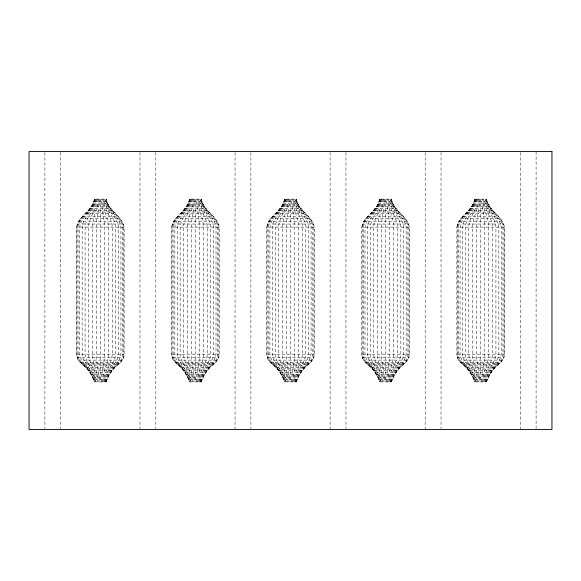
<?xml version="1.0" encoding="UTF-8"?>
<svg xmlns="http://www.w3.org/2000/svg" width="581" height="581" viewBox="0 0 581 581"><rect width="100%" height="100%" fill="white"/><g stroke="black" fill="none" stroke-linecap="round" stroke-linejoin="round"><path stroke-width="0.44" stroke-dasharray="2.9 2.18" d="M99.322 199.101C99.249 208.557 96.337 217.693 96.228 227.12L96.228 354.17C96.33 363.495 99.293 372.53 99.322 381.899M101.384 381.899C101.414 372.53 104.377 363.495 104.478 354.17L104.478 227.12C104.377 217.693 101.457 208.557 101.384 199.101M194.395 199.101C194.323 208.557 191.41 217.693 191.302 227.12L191.302 354.17C191.403 363.495 194.366 372.53 194.395 381.899M196.458 381.899C196.487 372.53 199.45 363.495 199.552 354.17L199.552 227.12C199.45 217.693 196.531 208.557 196.458 199.101M289.469 199.101C289.396 208.557 286.477 217.693 286.375 227.12L286.375 354.17C286.477 363.495 289.44 372.53 289.469 381.899M291.531 381.899C291.56 372.53 294.523 363.495 294.625 354.17L294.625 227.12C294.523 217.693 291.604 208.557 291.531 199.101M384.542 199.101C384.469 208.557 381.55 217.693 381.448 227.12L381.448 354.17C381.55 363.495 384.513 372.53 384.542 381.899M386.605 381.899C386.634 372.53 389.597 363.495 389.698 354.17L389.698 227.12C389.59 217.693 386.677 208.557 386.605 199.101M479.615 199.101C479.543 208.557 476.623 217.693 476.522 227.12L476.522 354.17C476.623 363.495 479.586 372.53 479.615 381.899M481.678 381.899C481.707 372.53 484.67 363.495 484.772 354.17L484.772 227.12C484.663 217.693 481.751 208.557 481.678 199.101M98.32 199.101C98.109 208.877 92.481 217.461 92.226 227.12L92.226 354.17C92.481 363.742 98.182 372.189 98.32 381.899M102.387 381.899C102.525 372.189 108.226 363.742 108.487 354.17L108.487 227.12C108.226 217.461 102.597 208.877 102.387 199.101M193.393 199.101C193.182 208.877 187.554 217.461 187.3 227.12L187.3 354.17C187.554 363.742 193.255 372.189 193.393 381.899M197.46 381.899C197.598 372.189 203.299 363.742 203.553 354.17L203.553 227.12C203.299 217.461 197.671 208.877 197.46 199.101M288.466 199.101C288.256 208.877 282.627 217.461 282.373 227.12L282.373 354.17C282.627 363.742 288.329 372.189 288.466 381.899M292.534 381.899C292.671 372.189 298.373 363.742 298.627 354.17L298.627 227.12C298.373 217.461 292.744 208.877 292.534 199.101M383.54 199.101C383.329 208.877 377.701 217.461 377.447 227.12L377.447 354.17C377.701 363.742 383.402 372.189 383.54 381.899M387.607 381.899C387.745 372.189 393.446 363.742 393.7 354.17L393.7 227.12C393.446 217.461 387.817 208.877 387.607 199.101M478.613 199.101C478.403 208.877 472.774 217.461 472.513 227.12L472.513 354.17C472.774 363.742 478.475 372.189 478.613 381.899M482.68 381.899C482.818 372.189 488.519 363.742 488.774 354.17L488.774 227.12C488.519 217.461 482.891 208.877 482.68 199.101M76.583 227.12C78.341 215.725 92.394 211.026 94.412 199.101L106.294 199.101C108.32 211.026 122.366 215.725 124.123 227.12L124.123 354.17C124.479 361.288 117.478 364.243 113.622 368.957C110.375 372.748 107.877 377.163 106.294 381.899L94.412 381.899C92.611 376.488 89.597 371.491 85.654 367.374C81.747 363.648 76.271 360.38 76.583 354.17L76.583 227.12L124.123 227.12M171.656 227.12C173.414 215.725 187.467 211.026 189.486 199.101L201.367 199.101C203.394 211.026 217.439 215.725 219.197 227.12L219.197 354.17C219.553 361.288 212.552 364.243 208.688 368.957C205.449 372.748 202.951 377.163 201.367 381.899L189.486 381.899C187.678 376.488 184.671 371.491 180.727 367.374C176.82 363.648 171.344 360.38 171.656 354.17L171.656 227.12L219.197 227.12M266.73 227.12C268.487 215.725 282.54 211.026 284.559 199.101L296.441 199.101C298.46 211.026 312.513 215.725 314.27 227.12L314.27 354.17C314.619 361.288 307.625 364.243 303.761 368.957C300.522 372.748 298.024 377.163 296.441 381.899L284.559 381.899C282.751 376.488 279.744 371.491 275.801 367.374C271.893 363.648 266.418 360.38 266.73 354.17L266.73 227.12L314.27 227.12M361.803 227.12C363.561 215.725 377.606 211.026 379.633 199.101L391.514 199.101C393.533 211.026 407.586 215.725 409.344 227.12L409.344 354.17C409.692 361.288 402.698 364.243 398.835 368.957C395.596 372.748 393.097 377.163 391.514 381.899L379.633 381.899C377.824 376.488 374.818 371.491 370.874 367.374C366.967 363.648 361.491 360.38 361.803 354.17L361.803 227.12L409.344 227.12M456.877 227.12C458.634 215.725 472.68 211.026 474.706 199.101L486.587 199.101C488.606 211.026 502.659 215.725 504.417 227.12L504.417 354.17C504.766 361.288 497.772 364.243 493.908 368.957C490.669 372.748 488.171 377.163 486.587 381.899L474.706 381.899C472.898 376.488 469.884 371.491 465.947 367.374C462.04 363.648 456.564 360.38 456.877 354.17L456.877 227.12L504.417 227.12M97.383 199.101C96.933 209.313 88.944 217.127 88.472 227.12L88.472 354.17C88.944 364.076 97.027 371.724 97.383 381.899M103.324 381.899C103.679 371.724 111.763 364.076 112.242 354.17L112.242 227.12C111.77 217.127 103.774 209.313 103.324 199.101M192.456 199.101C192.006 209.313 184.01 217.127 183.545 227.12L183.545 354.17C184.017 364.076 192.1 371.724 192.456 381.899M198.397 381.899C198.753 371.724 206.836 364.076 207.308 354.17L207.308 227.12C206.843 217.127 198.847 209.313 198.397 199.101M287.53 199.101C287.079 209.313 279.083 217.127 278.619 227.12L278.619 354.17C279.091 364.076 287.174 371.724 287.53 381.899M293.47 381.899C293.826 371.724 301.909 364.076 302.381 354.17L302.381 227.12C301.917 217.127 293.921 209.313 293.47 199.101M382.603 199.101C382.153 209.313 374.157 217.127 373.692 227.12L373.692 354.17C374.164 364.076 382.247 371.724 382.603 381.899M388.544 381.899C388.9 371.724 396.983 364.076 397.455 354.17L397.455 227.12C396.99 217.127 388.994 209.313 388.544 199.101M477.676 199.101C477.226 209.313 469.23 217.127 468.758 227.12L468.758 354.17C469.237 364.076 477.321 371.724 477.676 381.899M483.617 381.899C483.973 371.724 492.056 364.076 492.528 354.17L492.528 227.12C492.056 217.127 484.067 209.313 483.617 199.101M96.533 199.101C95.756 209.777 85.814 216.764 85.08 227.12L85.08 354.17C85.835 364.447 95.872 371.237 96.533 381.899M104.173 381.899C104.841 371.237 114.878 364.447 115.634 354.17L115.634 227.12C114.893 216.764 104.95 209.777 104.173 199.101M191.607 199.101C190.829 209.777 180.887 216.764 180.146 227.12L180.146 354.17C180.909 364.447 190.938 371.237 191.607 381.899M199.247 381.899C199.915 371.237 209.952 364.447 210.707 354.17L210.707 227.12C209.966 216.764 200.024 209.777 199.247 199.101M286.68 199.101C285.903 209.777 275.96 216.764 275.22 227.12L275.22 354.17C275.975 364.447 286.012 371.237 286.68 381.899M294.32 381.899C294.988 371.237 305.025 364.447 305.78 354.17L305.78 227.12C305.04 216.764 295.097 209.777 294.32 199.101M381.753 199.101C380.976 209.777 371.034 216.764 370.293 227.12L370.293 354.17C371.048 364.447 381.085 371.237 381.753 381.899M389.393 381.899C390.062 371.237 400.091 364.447 400.854 354.17L400.854 227.12C400.113 216.764 390.171 209.777 389.393 199.101M476.827 199.101C476.05 209.777 466.107 216.764 465.366 227.12L465.366 354.17C466.122 364.447 476.159 371.237 476.827 381.899M484.467 381.899C485.128 371.237 495.165 364.447 495.92 354.17L495.92 227.12C495.186 216.764 485.244 209.777 484.467 199.101M95.8 199.101C94.667 210.206 83.185 216.422 82.146 227.12L82.146 354.17C83.214 364.795 94.776 370.787 95.8 381.899M104.907 381.899C105.931 370.787 117.5 364.795 118.56 354.17L118.56 227.12C117.529 216.422 106.047 210.206 104.907 199.101M190.873 199.101C189.74 210.206 178.258 216.422 177.22 227.12L177.22 354.17C178.287 364.795 189.849 370.787 190.873 381.899M199.98 381.899C201.004 370.787 212.566 364.795 213.634 354.17L213.634 227.12C212.595 216.422 201.12 210.206 199.98 199.101M285.946 199.101C284.813 210.206 273.331 216.422 272.293 227.12L272.293 354.17C273.36 364.795 284.922 370.787 285.946 381.899M295.054 381.899C296.078 370.787 307.639 364.795 308.707 354.17L308.707 227.12C307.669 216.422 296.187 210.206 295.054 199.101M381.02 199.101C379.88 210.206 368.405 216.422 367.366 227.12L367.366 354.17C368.434 364.795 379.996 370.787 381.02 381.899M390.127 381.899C391.151 370.787 402.713 364.795 403.78 354.17L403.78 227.12C402.742 216.422 391.26 210.206 390.127 199.101M476.093 199.101C474.953 210.206 463.471 216.422 462.44 227.12L462.44 354.17C463.5 364.795 475.069 370.787 476.093 381.899M485.2 381.899C486.224 370.787 497.786 364.795 498.854 354.17L498.854 227.12C497.815 216.422 486.333 210.206 485.2 199.101M95.211 199.101C93.723 210.562 81.093 216.125 79.771 227.12L79.771 354.17C81.129 365.086 93.839 370.409 95.211 381.899M105.502 381.899C106.875 370.409 119.577 365.086 120.935 354.17L120.935 227.12C119.621 216.125 106.984 210.562 105.502 199.101M190.285 199.101C188.796 210.562 176.166 216.125 174.845 227.12L174.845 354.17C176.203 365.086 188.912 370.409 190.285 381.899M200.576 381.899C201.941 370.409 214.65 365.086 216.009 354.17L216.009 227.12C214.694 216.125 202.057 210.562 200.576 199.101M285.351 199.101C283.869 210.562 271.233 216.125 269.918 227.12L269.918 354.17C271.276 365.086 283.986 370.409 285.351 381.899M295.649 381.899C297.014 370.409 309.724 365.086 311.082 354.17L311.082 227.12C309.767 216.125 297.131 210.562 295.649 199.101M380.424 199.101C378.943 210.562 366.306 216.125 364.991 227.12L364.991 354.17C366.35 365.086 379.059 370.409 380.424 381.899M390.715 381.899C392.088 370.409 404.797 365.086 406.155 354.17L406.155 227.12C404.834 216.125 392.204 210.562 390.715 199.101M475.498 199.101C474.016 210.562 461.379 216.125 460.065 227.12L460.065 354.17C461.423 365.086 474.125 370.409 475.498 381.899M485.789 381.899C487.161 370.409 499.871 365.086 501.229 354.17L501.229 227.12C499.907 216.125 487.277 210.562 485.789 199.101M94.768 199.101C92.996 210.816 79.575 215.907 78.021 227.12L78.021 354.17L78.399 357.242L79.517 360.111L89.154 370.613L92.408 376.009L94.768 381.899M105.938 381.899L108.306 376.009L111.552 370.613L121.197 360.111L122.308 357.242L122.693 354.17L122.693 227.12C121.138 215.907 107.71 210.816 105.938 199.101M189.842 199.101C188.07 210.816 174.641 215.907 173.094 227.12L173.094 354.17L173.472 357.242L174.59 360.111L184.228 370.613L187.481 376.009L189.842 381.899M201.011 381.899L203.379 376.009L206.625 370.613L216.263 360.111L217.381 357.242L217.759 354.17L217.759 227.12C216.212 215.907 202.784 210.816 201.011 199.101M284.915 199.101C283.143 210.816 269.715 215.907 268.168 227.12L268.168 354.17L268.545 357.242L269.664 360.111L279.301 370.613L282.555 376.009L284.915 381.899M296.085 381.899L298.445 376.009L301.699 370.613L311.336 360.111L312.455 357.242L312.832 354.17L312.832 227.12C311.285 215.907 297.857 210.816 296.085 199.101M379.989 199.101C378.216 210.816 364.788 215.907 363.241 227.12L363.241 354.17L363.619 357.242L364.737 360.111L374.375 370.613L377.621 376.009L379.989 381.899M391.158 381.899L393.519 376.009L396.772 370.613L406.409 360.111L407.528 357.242L407.906 354.17L407.906 227.12C406.359 215.907 392.93 210.816 391.158 199.101M475.062 199.101C473.29 210.816 459.861 215.907 458.307 227.12L458.307 354.17L458.692 357.242L459.803 360.111L469.448 370.613L472.694 376.009L475.062 381.899M486.232 381.899L488.592 376.009L491.846 370.613L501.483 360.111L502.601 357.242L502.979 354.17L502.979 227.12C501.425 215.907 488.004 210.816 486.232 199.101M94.5 199.101C92.546 210.976 78.653 215.776 76.946 227.12L76.946 354.17C76.576 361.244 83.475 364.243 87.295 368.957C90.491 372.755 92.945 377.178 94.5 381.899M106.207 381.899C107.979 376.503 110.935 371.506 114.835 367.374C118.698 363.641 124.087 360.336 123.76 354.17L123.76 227.12C122.054 215.776 108.16 210.976 106.207 199.101M189.573 199.101C187.619 210.976 173.726 215.776 172.02 227.12L172.02 354.17C171.649 361.244 178.549 364.243 182.361 368.957C185.564 372.755 188.019 377.178 189.573 381.899M201.28 381.899C203.052 376.503 206.008 371.506 209.908 367.374C213.772 363.641 219.16 360.336 218.834 354.17L218.834 227.12C217.127 215.776 203.234 210.976 201.28 199.101M284.646 199.101C282.693 210.976 268.8 215.776 267.093 227.12L267.093 354.17C266.723 361.244 273.622 364.243 277.435 368.957C280.638 372.755 283.092 377.178 284.646 381.899M296.354 381.899C298.126 376.503 301.081 371.506 304.974 367.374C308.845 363.641 314.234 360.336 313.907 354.17L313.907 227.12C312.2 215.776 298.307 210.976 296.354 199.101M379.72 199.101C377.766 210.976 363.873 215.776 362.166 227.12L362.166 354.17C361.796 361.244 368.695 364.243 372.508 368.957C375.711 372.755 378.166 377.178 379.72 381.899M391.427 381.899C393.199 376.503 396.155 371.506 400.048 367.374C403.918 363.641 409.307 360.336 408.98 354.17L408.98 227.12C407.274 215.776 393.381 210.976 391.427 199.101M474.793 199.101C472.84 210.976 458.946 215.776 457.24 227.12L457.24 354.17C456.869 361.244 463.769 364.243 467.582 368.957C470.784 372.755 473.239 377.178 474.793 381.899M486.5 381.899C488.272 376.503 491.228 371.506 495.121 367.374C498.992 363.641 504.381 360.336 504.054 354.17L504.054 227.12C502.347 215.776 488.454 210.976 486.5 199.101M93.686 201.113L107.027 201.113M188.752 201.113L202.101 201.113M283.826 201.113L297.174 201.113M378.899 201.113L392.248 201.113M473.973 201.113L487.314 201.113M92.844 203.081L107.863 203.081M187.917 203.081L202.936 203.081M282.991 203.081L298.009 203.081M378.064 203.081L393.083 203.081M473.137 203.081L488.156 203.081M91.892 204.991L108.814 204.991M186.966 204.991L203.887 204.991M282.039 204.991L298.961 204.991M377.113 204.991L394.034 204.991M472.186 204.991L489.108 204.991M90.847 206.851L109.867 206.851M185.913 206.851L204.94 206.851M280.986 206.851L300.014 206.851M376.06 206.851L395.087 206.851M471.133 206.851L490.153 206.851M89.692 208.652L111.022 208.652M184.765 208.652L206.095 208.652M279.831 208.652L301.169 208.652M374.905 208.652L396.235 208.652M469.978 208.652L491.308 208.652M88.435 210.387L112.271 210.387M183.509 210.387L207.344 210.387M278.582 210.387L302.418 210.387M373.656 210.387L397.491 210.387M468.729 210.387L492.565 210.387M87.092 212.043L113.622 212.043M182.165 212.043L208.688 212.043M277.239 212.043L303.761 212.043M372.312 212.043L398.835 212.043M467.378 212.043L493.908 212.043M85.654 213.626L115.053 213.626M180.727 213.626L210.126 213.626M275.801 213.626L305.199 213.626M370.874 213.626L400.273 213.626M465.947 213.626L495.346 213.626M82.531 216.829L118.183 216.829M177.604 216.829L213.256 216.829M272.671 216.829L308.329 216.829M367.744 216.829L403.396 216.829M462.817 216.829L498.469 216.829M80.069 218.717L120.645 218.717M175.142 218.717L215.718 218.717M270.216 218.717L310.784 218.717M365.282 218.717L405.858 218.717M460.355 218.717L500.931 218.717M78.181 221.179L122.533 221.179M173.254 221.179L217.606 221.179M268.328 221.179L312.672 221.179M363.394 221.179L407.746 221.179M458.467 221.179L502.819 221.179M76.99 224.041L123.717 224.041M172.063 224.041L218.79 224.041M267.137 224.041L313.863 224.041M362.21 224.041L408.937 224.041M457.283 224.041L504.01 224.041M76.583 354.17L124.123 354.17M171.656 354.17L219.197 354.17M266.73 354.17L314.27 354.17M361.803 354.17L409.344 354.17M456.877 354.17L504.417 354.17M76.99 357.242L123.717 357.242M172.063 357.242L218.79 357.242M267.137 357.242L313.863 357.242M362.21 357.242L408.937 357.242M457.283 357.242L504.01 357.242M78.181 360.111L122.533 360.111M173.254 360.111L217.606 360.111M268.328 360.111L312.672 360.111M363.394 360.111L407.746 360.111M458.467 360.111L502.819 360.111M80.069 362.573L120.645 362.573M175.142 362.573L215.718 362.573M270.216 362.573L310.784 362.573M365.282 362.573L405.858 362.573M460.355 362.573L500.931 362.573M81.318 363.488L119.395 363.488M176.392 363.488L214.462 363.488M271.465 363.488L309.535 363.488M366.538 363.488L404.608 363.488M461.604 363.488L499.682 363.488M82.531 364.461L118.183 364.461M177.604 364.461L213.256 364.461M272.671 364.461L308.329 364.461M367.744 364.461L403.396 364.461M462.817 364.461L498.469 364.461M84.129 365.87L116.578 365.87M179.202 365.87L211.651 365.87M274.276 365.87L306.724 365.87M369.349 365.87L401.798 365.87M464.422 365.87L496.871 365.87M85.654 367.374L115.053 367.374M180.727 367.374L210.126 367.374M275.801 367.374L305.199 367.374M370.874 367.374L400.273 367.374M465.947 367.374L495.346 367.374M87.092 368.957L113.622 368.957M182.165 368.957L208.688 368.957M277.239 368.957L303.761 368.957M372.312 368.957L398.835 368.957M467.378 368.957L493.908 368.957M88.435 370.613L112.271 370.613M183.509 370.613L207.344 370.613M278.582 370.613L302.418 370.613M373.656 370.613L397.491 370.613M468.729 370.613L492.565 370.613M89.692 372.348L111.022 372.348M184.765 372.348L206.095 372.348M279.831 372.348L301.169 372.348M374.905 372.348L396.235 372.348M469.978 372.348L491.308 372.348M90.847 374.149L109.867 374.149M185.913 374.149L204.94 374.149M280.986 374.149L300.014 374.149M376.06 374.149L395.087 374.149M471.133 374.149L490.153 374.149M91.892 376.009L108.814 376.009M186.966 376.009L203.887 376.009M282.039 376.009L298.961 376.009M377.113 376.009L394.034 376.009M472.186 376.009L489.108 376.009M92.844 377.919L107.863 377.919M187.917 377.919L202.936 377.919M282.991 377.919L298.009 377.919M378.064 377.919L393.083 377.919M473.137 377.919L488.156 377.919M93.686 379.887L107.027 379.887M188.752 379.887L202.101 379.887M283.826 379.887L297.174 379.887M378.899 379.887L392.248 379.887M473.973 379.887L487.314 379.887M536.103 151.568L536.103 428.531M520.256 152.469L520.256 429.432M480.647 199.101L480.647 381.899M441.03 152.469L441.03 428.531M425.183 152.469L425.183 429.432M385.573 199.101L385.573 381.899M345.956 152.469L345.956 428.531M330.117 152.469L330.117 429.432M290.5 199.101L290.5 381.899M250.883 152.469L250.883 428.531M235.044 152.469L235.044 429.432M195.427 199.101L195.427 381.899M155.817 152.469L155.817 428.531M139.97 152.469L139.97 429.432M100.353 199.101L100.353 381.899M60.744 152.469L60.744 428.531M44.897 152.469L44.897 428.531"/><path stroke-width="0.87" d="M551.95 151.568L29.05 151.568L29.05 429.432L551.95 429.432L551.95 151.568"/></g></svg>
